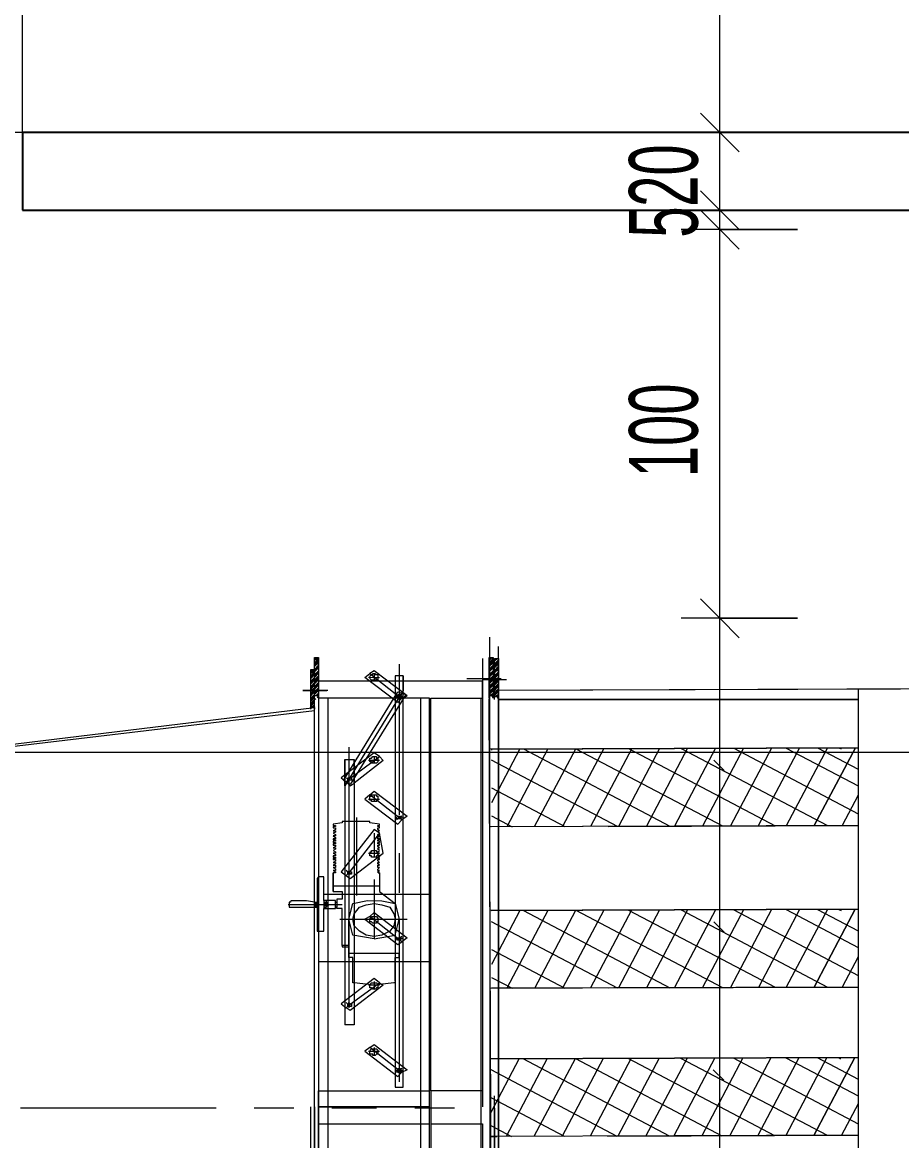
# Model space of a CAD drawing. Header units: centimetres. Extents: x -9345 to 11316, y -7197 to -3465.
# Drawn here: x 6985.8 to 7211.9, y -5819.9 to -5532.2 of the extents above; entities that cross this region are included whole.
import ezdxf

# ---------------------------------------------------------------- set-up
doc = ezdxf.new("R2010")
doc.units = ezdxf.units.CM
for name, color, linetype, lineweight in [('A-ANNO-DIMS', 211, 'Continuous', 9), ('A-ANNO-DIMS-100', 211, 'Continuous', 9), ('A-DOOR', 31, 'Continuous', 9), ('A-WALL', 113, 'Continuous', 9), ('EXF', 22, 'Continuous', 9), ('exf çizimi_dwg', 8, 'Continuous', 9)]:
    doc.layers.add(name, color=color, linetype=linetype, lineweight=lineweight)
doc.styles.add('Swis721 LtCn BT_1', font='swisscl.ttf', dxfattribs={"width": 0.8, "height": 17.639445})
doc.dimstyles.new('IUAS_DIMENSION_INSIDE_100_5', dxfattribs={"dimscale": 30.48, "dimtxt": 18, "dimasz": 0.328084, "dimexe": 0.328084, "dimexo": 0.0625, "dimgap": 0, "dimtad": 1, "dimdec": 0, "dimdsep": 46, "dimtxsty": 'Swis721 LtCn BT_1', "dimblk1": 'OBLIQUE', "dimblk2": 'OBLIQUE', "dimsah": 1, "dimcen": 0.09, "dimdle": 0.328084, "dimazin": 0, "dimtfac": 1, "dimtdec": 4, "dimtix": 1, "dimtmove": 0, "dimatfit": 3, "dimfxl": 0.656168, "dimfxlon": 1, "dimtvp": 1, "dimtolj": 1, "dimtzin": 0, "dimarcsym": 2})

# ---------------------------------------------------------------- blocks, each defined once
blk = doc.blocks.new('M_Double-Flush - IUAS_A_DOOR_K5 _yangına dayanıklı saç kapı 180x220_-1640896-_123_30 TEKNİK KAT _ TECHNICAL LEVEL')
at = {"layer": 'A-DOOR', "lineweight": 18}
for p, q in [((-90, 100), (-84.9, 100)), ((-90, 10), (-90, 100)), ((-84.9, 10), (-84.9, 100)), ((84.9, 10), (84.9, 99.86)), ((90, 10), (90, 100)), ((-90, 10), (-84.9, 10)), ((90, 10), (84.9, 10))]:
    blk.add_line(p, q, dxfattribs=at)
at = {"layer": 'A-DOOR'}
for centre, start, end in [((-90, 10), 0, 90), ((90, 10), 90, 180)]:
    blk.add_arc(centre, 90, start, end, dxfattribs=at)
blk = doc.blocks.new('exf çizimi_dwg-1497134-_123_30 TEKNİK KAT _ TECHNICAL LEVEL')
at = {"layer": 'EXF', "color": 8}
for p, q in [((-0.9989, 6.4435), (-1.0082, 5.3881)), ((-1.0002, 6.3349), (1.1257, 6.3086)), ((-0.8522, 6.0127), (-0.6794, 6.3309)), ((-0.851, 6.148), (-0.7512, 6.3318)), ((-0.8503, 6.2285), (-0.7939, 6.3323)), ((-0.7273, 6.3315), (-0.6498, 6.2894)), ((-0.6494, 6.3305), (-0.6577, 5.3873)), ((-0.4366, 6.0076), (-0.2638, 6.3258)), ((-0.4354, 6.1429), (-0.3356, 6.3266)), ((-0.4347, 6.2234), (-0.3783, 6.3272)), ((-0.3116, 6.3263), (-0.2341, 6.2843)), ((-0.2338, 6.3254), (-0.2421, 5.3822)), ((-0.0554, 6.0015), (0.1181, 6.321)), ((-0.0542, 6.1367), (0.0463, 6.3219)), ((-0.0535, 6.2172), (0.0036, 6.3224)), ((0.0669, 6.3217), (0.147, 6.2781)), ((0.1474, 6.3207), (0.1391, 5.376)), ((-0.8498, 6.2833), (-0.8467, 6.289)), ((-0.4342, 6.2781), (-0.4311, 6.2839)), ((-0.053, 6.272), (-0.0499, 6.2777)), ((-0.8534, 5.8775), (-0.6501, 6.2519)), ((-0.8501, 6.2537), (-0.651, 6.1456)), ((-0.4378, 5.8724), (-0.2345, 6.2467)), ((-0.4345, 6.2485), (-0.2354, 6.1404)), ((-0.0566, 5.8662), (0.1467, 6.2406)), ((-0.0533, 6.2424), (0.1457, 6.1343)), ((-0.8507, 6.1818), (-0.6517, 6.0736)), ((-0.4351, 6.1766), (-0.2361, 6.0685)), ((-0.0539, 6.1705), (0.1451, 6.0624)), ((-0.8546, 5.7422), (-0.6513, 6.1166)), ((-0.8514, 6.1098), (-0.6523, 6.0017)), ((-0.439, 5.7371), (-0.2357, 6.1115)), ((-0.4357, 6.1047), (-0.2367, 5.9966)), ((-0.0578, 5.731), (0.1455, 6.1053)), ((-0.0546, 6.0986), (0.1445, 5.9905)), ((-0.852, 6.0379), (-0.6529, 5.9298)), ((-0.4364, 6.0328), (-0.2373, 5.9247)), ((-0.0552, 6.0267), (0.1438, 5.9186)), ((-0.822, 5.9611), (-0.795, 5.9876)), ((-0.8526, 5.966), (-0.6536, 5.8579)), ((-0.437, 5.9609), (-0.238, 5.8528)), ((-0.4064, 5.956), (-0.3794, 5.9825)), ((-0.0252, 5.9499), (0.0018, 5.9764)), ((-0.0558, 5.9547), (0.1432, 5.8466)), ((-0.8533, 5.8941), (-0.6542, 5.786)), ((-0.4376, 5.889), (-0.2386, 5.7808)), ((-0.0565, 5.8828), (0.1426, 5.7747)), ((-0.857, 5.4717), (-0.6537, 5.8461)), ((-0.4414, 5.4666), (-0.2381, 5.841)), ((-0.8539, 5.8222), (-0.6548, 5.7141)), ((-0.4383, 5.817), (-0.2392, 5.7089)), ((-0.0602, 5.4605), (0.1431, 5.8348)), ((-0.0571, 5.8109), (0.1419, 5.7028)), ((-0.8545, 5.7503), (-0.6555, 5.6422)), ((-0.4389, 5.7451), (-0.2399, 5.637)), ((-0.0578, 5.739), (0.1413, 5.6309)), ((-0.8298, 5.3888), (-0.6549, 5.7108)), ((-0.4141, 5.3837), (-0.2393, 5.7057)), ((-0.033, 5.3776), (0.1419, 5.6996)), ((-0.8552, 5.6783), (-0.6561, 5.5702)), ((-0.4396, 5.6732), (-0.2405, 5.5651)), ((-0.0584, 5.6671), (0.1407, 5.559)), ((-0.7578, 5.3882), (-0.6561, 5.5756)), ((-0.3422, 5.383), (-0.2405, 5.5705)), ((0.0389, 5.3769), (0.1407, 5.5643)), ((-0.8564, 5.5345), (-0.6574, 5.4264)), ((-0.4408, 5.5294), (-0.2418, 5.4213)), ((-0.0597, 5.5232), (0.1394, 5.4151)), ((-0.8571, 5.4626), (-0.7194, 5.3878)), ((-0.6859, 5.3876), (-0.6573, 5.4403)), ((-0.4415, 5.4575), (-0.3038, 5.3827)), ((-0.0603, 5.4513), (0.0773, 5.3766)), ((-1.1188, 5.4099), (0.0345, 5.3956)), ((-1.0733, 5.4004), (-1.0838, 5.4105)), ((-1.0705, 5.4004), (-1.0803, 5.4104)), ((-1.0669, 5.4003), (-1.0767, 5.4104)), ((-1.0598, 5.4003), (-1.0703, 5.4103)), ((-1.0563, 5.4002), (-1.0668, 5.4103)), ((-1.0534, 5.4002), (-1.0632, 5.4102)), ((-1.0464, 5.4001), (-1.0562, 5.4101)), ((-1.0428, 5.4), (-1.0533, 5.4101)), ((-1.0393, 5.4), (-1.0498, 5.4101)), ((-1.0329, 5.3999), (-1.0427, 5.41)), ((-1.0398, 5.3558), (-1.039, 5.4167)), ((-1.0294, 5.3999), (-1.0392, 5.4099)), ((-1.0368, 5.3695), (-1.0361, 5.4304)), ((-1.0258, 5.3998), (-1.0363, 5.4099)), ((-1.0223, 5.3998), (-1.0328, 5.4098)), ((-1.0159, 5.3997), (-1.0257, 5.4098)), ((-1.0124, 5.3997), (-1.0221, 5.4097)), ((-1.0088, 5.3996), (-1.0193, 5.4097)), ((-1.0024, 5.3995), (-1.0122, 5.4096)), ((-0.9989, 5.3995), (-1.0087, 5.4095)), ((-0.9954, 5.3995), (-1.0052, 5.4095)), ((-0.2703, 5.3824), (-0.2416, 5.4352)), ((0.1109, 5.3763), (0.1395, 5.4291)), ((-1.146, 5.3886), (1.1622, 5.3601)), ((-1.0869, 5.3868), (-1.0932, 5.394)), ((-1.0904, 5.3869), (-1.0932, 5.3904)), ((-1.0875, 5.4006), (-1.0903, 5.4042)), ((-1.0798, 5.3867), (-1.0903, 5.3968)), ((-1.0839, 5.4006), (-1.0902, 5.4077)), ((-1.0762, 5.3867), (-1.0868, 5.3967)), ((-1.0734, 5.3867), (-1.0832, 5.3967)), ((-1.0699, 5.3866), (-1.0797, 5.3966)), ((-1.0628, 5.3865), (-1.0733, 5.3966)), ((-1.0593, 5.3865), (-1.0697, 5.3965)), ((-1.0564, 5.3864), (-1.0662, 5.3965)), ((-1.0493, 5.3864), (-1.0591, 5.3964)), ((-1.0458, 5.3863), (-1.0563, 5.3964)), ((-1.0423, 5.3863), (-1.0527, 5.3963)), ((-1.0359, 5.3862), (-1.0457, 5.3962)), ((-1.0323, 5.3861), (-1.0421, 5.3962)), ((-1.0401, 5.3282), (-1.0394, 5.3891)), ((-1.0288, 5.3861), (-1.0393, 5.3961)), ((-1.0252, 5.3861), (-1.0358, 5.3961)), ((-1.0189, 5.386), (-1.0287, 5.396)), ((-1.0153, 5.3859), (-1.0251, 5.396)), ((-1.0118, 5.3859), (-1.0223, 5.3959)), ((-1.0054, 5.3858), (-1.0152, 5.3959)), ((-1.0019, 5.3858), (-1.0117, 5.3958)), ((-0.9983, 5.3857), (-1.0081, 5.3958)), ((-1.0081, 5.3925), (-1.0051, 5.3909)), ((-0.9883, 5.3955), (-0.9911, 5.3956)), ((-0.8577, 5.3907), (-0.8547, 5.389)), ((-1.0906, 5.3691), (0.0627, 5.3549)), ((1.21, 5.3372), (-0.9887, 5.3644)), ((0.0653, 5.2833), (0.0641, 5.1813)), ((1.1092, 5.2059), (0.1049, 5.2183)), ((-1.0791, 5.155), (-0.6916, 5.1502)), ((-1.0011, 5.1605), (-0.9906, 5.1469)), ((-0.688, 5.1566), (-0.6782, 5.143)), ((-0.3784, 5.1528), (-0.3687, 5.1392)), ((-0.5931, 5.149), (-0.4911, 5.1478)), ((-0.392, 5.1465), (-0.0044, 5.1417)), ((-0.0384, 5.1486), (-0.0286, 5.135)), ((-1.0461, 5.076), (-1.0457, 5.1036)), ((-0.8318, 5.101), (-0.8321, 5.0733)), ((-0.733, 5.0721), (-0.7326, 5.0997)), ((-0.5088, 5.097), (-0.5102, 4.978)), ((-0.4241, 5.0683), (-0.4237, 5.0959)), ((-0.2537, 5.0938), (-0.2541, 5.0662)), ((-1.0558, 5.0903), (-1.036, 5.09)), ((-0.8419, 5.0876), (-0.8249, 5.0874)), ((-0.7434, 5.0864), (-0.7264, 5.0862)), ((-0.6449, 5.0852), (-0.5833, 5.0844)), ((-0.4303, 5.0825), (-0.4133, 5.0823)), ((-0.2638, 5.0805), (-0.2433, 5.0802)), ((-0.0938, 5.0784), (-0.0733, 5.0781)), ((-0.084, 5.0641), (-0.0837, 5.0917)), ((0.0628, 5.0828), (0.0614, 4.968)), ((-0.8668, 5.0227), (-0.1966, 5.0145)), ((-0.4658, 4.9604), (-0.4659, 4.9533)), ((-0.4621, 4.9703), (-0.4635, 4.8619)), ((-0.3944, 4.9524), (-0.3979, 4.9525)), ((-1.096, 4.9377), (-1.0987, 4.9442)), ((-1.0853, 4.9376), (-1.0959, 4.9477)), ((-1.0818, 4.9376), (-1.0923, 4.9476)), ((-1.079, 4.9375), (-1.0888, 4.9476)), ((-1.0754, 4.9375), (-1.0852, 4.9475)), ((-1.0621, 4.9274), (-1.0684, 4.9345)), ((-1.0649, 4.9274), (-1.0684, 4.931)), ((0.0573, 4.9235), (-1.0619, 4.9373)), ((-1.0514, 4.9372), (-1.0618, 4.9472)), ((-1.0479, 4.9272), (-1.0584, 4.9373)), ((-1.0379, 4.937), (-1.0477, 4.9471)), ((-1.0344, 4.9271), (-1.045, 4.9371)), ((-1.0244, 4.9368), (-1.0342, 4.9469)), ((-1.0174, 4.9268), (-1.0279, 4.9369)), ((-1.0074, 4.9366), (-1.0172, 4.9467)), ((-1.004, 4.9267), (-1.0138, 4.9367)), ((-1.0003, 4.9394), (-1.0073, 4.9466)), ((-1.0003, 4.9429), (-1.0038, 4.9465)), ((-0.987, 4.9265), (-0.9968, 4.9365)), ((-0.9799, 4.9264), (-0.9904, 4.9364)), ((-0.977, 4.9263), (-0.9868, 4.9364)), ((-0.9735, 4.9263), (-0.9833, 4.9363)), ((-0.9734, 4.9362), (-0.9699, 4.9333)), ((-0.9699, 4.9362), (-0.9663, 4.9361)), ((-0.7646, 3.0855), (-0.9628, 4.9361)), ((0.0602, 4.8696), (0.0589, 4.7676)), ((0.0577, 4.6702), (0.0515, 4.1672))]:
    blk.add_line(p, q, dxfattribs=at)
at = {"layer": 'EXF', "color": 8, "flags": 128}
for points in [[(1.1177, 5.3804), (1.1142, 5.3833), (1.1281, 6.5086), (-0.9981, 6.5348), (-1.0081, 5.3909)], [(0.0659, 5.3863), (1.2197, 5.3721), (1.2198, 5.382), (1.1142, 5.3833), (1.1281, 6.5086)], [(-0.9853, 5.4093), (-0.9739, 6.3345), (-0.9853, 5.4093), (-0.9882, 5.4093)], [(-0.8577, 5.3891), (-0.8494, 6.333), (-0.8578, 5.3862)], [(-0.6551, 5.6873), (-0.6494, 6.3305), (-0.6578, 5.3845)], [(-0.4421, 5.3839), (-0.4338, 6.3279), (-0.4421, 5.3811)], [(-0.2395, 5.6822), (-0.2338, 6.3254), (-0.2421, 5.3793)], [(0.1417, 5.676), (0.1474, 6.3207), (0.1391, 5.376), (0.1392, 5.3912)], [(-0.6568, 5.4983), (-0.8558, 5.607), (-0.6525, 5.9814)], [(-0.2411, 5.4932), (-0.4402, 5.6018), (-0.2369, 5.9762)], [(0.14, 5.4871), (-0.059, 5.5957), (0.1443, 5.9701)], [(-1.1217, 5.4099), (0.0345, 5.3956), (1.1883, 5.3813)], [(-0.9854, 5.3993), (-1.0903, 5.4006), (-1.0902, 5.4106), (-0.9853, 5.4093), (-0.9917, 5.4065), (-0.9952, 5.4094)], [(-1.0902, 5.4106), (0.066, 5.3963), (1.2198, 5.382)], [(-1.0768, 5.4005), (-1.0873, 5.4105), (0.066, 5.3963)], [(-0.9917, 5.4093), (-0.9918, 5.3994), (-0.9988, 5.4094)], [(-0.9884, 5.3856), (-1.0933, 5.3869), (-1.0932, 5.3968), (-0.9883, 5.3955), (-0.9947, 5.3928), (-0.9982, 5.3956)], [(-0.9947, 5.3956), (-0.9948, 5.3857), (-1.0017, 5.3957)], [(0.5141, 5.388), (0.514, 5.3728), (-0.987, 5.3854)], [(0.0344, 5.3857), (1.1881, 5.3714), (1.1883, 5.3813), (1.0827, 5.3826)], [(0.0199, 5.2229), (-0.313, 5.2271), (-0.9903, 5.2354), (-0.9886, 5.3679), (-1.0326, 5.3684), (-1.0326, 5.3649), (-1.0342, 5.236), (-1.0343, 5.2324), (-1.0345, 5.209), (-1.0375, 4.971), (-1.0378, 4.9469), (-0.9938, 4.9464), (-1.0002, 4.9465), (-1.0004, 4.9366), (-0.9905, 4.9265)], [(0.0216, 5.3554), (0.0199, 5.2229), (0.1049, 5.2219), (1.1093, 5.2095)], [(0.1049, 5.2219), (0.1066, 5.3543), (1.2101, 5.3407)], [(-0.49, 4.9536), (-0.4894, 5.0011), (-0.4881, 5.1066), (-0.4866, 5.2256), (-0.9903, 5.2319), (-0.9938, 4.9464), (-0.5341, 4.9407), (-0.3166, 4.938), (0.0164, 4.9339)], [(-0.9935, 4.9705), (-0.4898, 4.9643), (-0.3163, 4.9621), (0.0578, 4.9575), (0.0607, 5.1955), (0.061, 5.2189), (0.0199, 5.2194)], [(-0.9906, 5.2085), (-0.4869, 5.2023), (-0.3134, 5.2001), (0.0607, 5.1955), (1.1089, 5.1825)], [(0.1014, 4.9329), (0.0575, 4.9334), (0.0164, 4.9339), (0.0199, 5.2194), (-0.4866, 5.2256)], [(-0.3166, 4.938), (-0.3155, 5.0266), (-0.3142, 5.1349), (-0.313, 5.2271)], [(1.1539, 5.2054), (1.1536, 5.182), (1.1506, 4.944), (1.1503, 4.9199), (1.1057, 4.9204), (0.1014, 4.9329), (0.1049, 5.2183), (0.061, 5.2189), (0.0607, 5.1955), (0.0578, 4.9575), (0.0575, 4.9334), (0.0578, 4.9575), (0.9043, 4.947)], [(-0.9905, 5.1603), (-0.9807, 5.1503), (-1.0462, 5.0661), (-1.056, 5.0796), (-0.9905, 5.1603), (-0.9974, 5.1746), (-1.0629, 5.0904), (-1.056, 5.0796)], [(-1.0485, 5.1646), (-1.0488, 5.144), (0.0089, 5.1309), (0.0091, 5.1515), (-0.3139, 5.1555), (-0.4875, 5.1576), (-1.0485, 5.1646), (-1.011, 5.1641), (-0.7677, 5.0116), (-0.8357, 5.0124), (-0.8354, 5.0365), (-0.7199, 5.0351)], [(-0.7435, 5.0758), (-0.7533, 5.0865), (-0.6878, 5.1708), (-0.6781, 5.1565)], [(-0.425, 4.9939), (-0.4247, 5.0173), (-0.4246, 5.0279), (-0.438, 5.0316), (-0.4548, 5.0453), (-0.461, 5.0624), (-0.4643, 5.083), (-0.4605, 5.1028), (-0.4539, 5.1232), (-0.4367, 5.1336), (-0.4233, 5.1363), (-0.4063, 5.1333), (-0.3923, 5.1224), (-0.3826, 5.1018), (-0.3793, 5.0819), (-0.3831, 5.0614), (-0.3932, 5.0445), (-0.4076, 5.0312), (-0.4246, 5.0279), (-0.4231, 5.1469), (-0.4229, 5.1675)], [(-0.4304, 5.0719), (-0.4409, 5.0827), (-0.3747, 5.1669), (-0.365, 5.1526), (-0.4304, 5.0719), (-0.4242, 5.0584), (-0.358, 5.1426), (-0.365, 5.1526)], [(-0.0939, 5.0677), (-0.1009, 5.0785), (-0.0347, 5.1627), (-0.0285, 5.1484)], [(-0.5427, 5.0974), (-0.5286, 5.0972), (-0.4946, 5.0968), (-0.4636, 5.1368), (-0.4231, 5.1469), (-0.3346, 5.1458)], [(-0.5259, 5.0837), (-0.3729, 5.0818), (-0.3835, 5.0274), (-0.4247, 5.0173), (-0.465, 5.0284), (-0.4716, 5.0661), (-0.4711, 5.1029), (-0.4636, 5.1368)], [(-0.3729, 5.0818), (-0.3822, 5.1358), (-0.4231, 5.1469)], [(-0.3241, 5.1351), (-0.2632, 5.1343), (-0.3241, 5.1351), (-0.324, 5.1457), (-0.3346, 5.1458), (-0.3354, 5.0814), (-0.3362, 5.0162), (-0.3532, 5.0164)], [(-0.2632, 5.1343), (-0.2596, 5.1343), (-0.2596, 5.1314), (-0.2539, 5.0804), (-0.2609, 5.0294), (-0.2609, 5.0259), (-0.2645, 5.0259), (-0.3254, 5.0267), (-0.3256, 5.0161), (-0.3362, 5.0162)], [(-0.8417, 5.1011), (-0.8518, 5.0878), (-0.7884, 5.0019), (-0.7783, 5.0153), (-0.7846, 5.0217), (-0.7817, 5.0288)], [(-0.7882, 5.0154), (-0.7846, 5.0217), (-0.8417, 5.1011), (-0.8317, 5.1109), (-0.7745, 5.0358), (-0.8354, 5.0365)], [(-0.5941, 5.0704), (-0.5938, 5.098), (-0.5938, 5.0945), (-0.5966, 5.0945), (-0.6001, 5.0981), (-0.6037, 5.0946), (-0.6073, 5.0947), (-0.6072, 5.0982), (-0.6108, 5.0947), (-0.6136, 5.0947), (-0.6136, 5.0983), (-0.6171, 5.0983), (-0.6172, 5.0948), (-0.6207, 5.0948), (-0.6207, 5.0984), (-0.6242, 5.0984), (-0.6243, 5.0949), (-0.6278, 5.0949), (-0.6278, 5.0984), (-0.6306, 5.0985), (-0.6307, 5.0949), (-0.6342, 5.095), (-0.6377, 5.0986), (-0.6377, 5.095), (-0.6413, 5.0951), (-0.6448, 5.0986), (-0.6477, 5.0952), (-0.6512, 5.0952), (-0.6511, 5.0987), (-0.6547, 5.0952), (-0.6583, 5.0953), (-0.6582, 5.0988), (-0.6618, 5.0989), (-0.6618, 5.0953), (-0.6646, 5.0954), (-0.6646, 5.0989), (-0.6681, 5.0989), (-0.672, 5.0749), (-0.6755, 5.0749), (-0.676, 5.041), (-0.6859, 5.0411)], [(-0.6448, 5.0986), (-0.6548, 5.0853), (-0.5468, 4.9989), (-0.5367, 5.0123)], [(-0.5401, 5.0258), (-0.5437, 5.0188), (-0.5367, 5.0123), (-0.5295, 5.0221), (-0.5936, 5.1079), (-0.6448, 5.0986), (-0.5437, 5.0188), (-0.5502, 5.0124)], [(-0.5428, 5.0939), (-0.5427, 5.0974), (-0.5428, 5.0939), (-0.5456, 5.0939), (-0.5491, 5.0975), (-0.5492, 5.0939), (-0.5527, 5.094), (-0.5562, 5.0976), (-0.5562, 5.094), (-0.5626, 5.0941), (-0.5626, 5.0976), (-0.5662, 5.0941), (-0.5697, 5.0942), (-0.5697, 5.0977), (-0.5733, 5.0942), (-0.5768, 5.0943), (-0.5768, 5.0978), (-0.5796, 5.0978), (-0.5797, 5.0943), (-0.5832, 5.0944), (-0.5832, 5.0979), (-0.5867, 5.0979), (-0.5867, 5.0944), (-0.5903, 5.0944), (-0.5938, 5.098)], [(-0.2601, 5.0939), (-0.2709, 5.0806), (-0.2068, 4.9947), (-0.1967, 5.0081), (-0.2037, 5.0145), (-0.2001, 5.0216)], [(-0.2101, 5.0082), (-0.2037, 5.0145), (-0.2601, 5.0939), (-0.2536, 5.1037), (-0.1895, 5.0179), (-0.1967, 5.0081)], [(-0.7783, 5.0153), (-0.7675, 5.0251), (-0.7745, 5.0358)], [(-0.7199, 5.0351), (-0.2645, 5.0295), (-0.1525, 5.0281), (-0.1528, 5.004)], [(-0.4854, 5.0386), (-0.676, 5.041), (-0.6764, 5.0034), (-0.6729, 5.0034), (-0.6696, 4.9799), (-0.6661, 4.9799), (-0.666, 4.9862), (-0.6632, 4.9862), (-0.6633, 4.9799), (-0.6597, 4.9798), (-0.6596, 4.9862), (-0.6561, 4.9861), (-0.6526, 4.9797), (-0.6525, 4.9861), (-0.649, 4.986), (-0.6462, 4.9797), (-0.6426, 4.986), (-0.6391, 4.9859), (-0.6392, 4.9796), (-0.6355, 4.9859), (-0.632, 4.9858), (-0.6321, 4.9795), (-0.6292, 4.9794), (-0.6292, 4.9858), (-0.6256, 4.9857), (-0.6257, 4.9794), (-0.6222, 4.9794), (-0.6221, 4.9857), (-0.6185, 4.9857), (-0.6186, 4.9793), (-0.6151, 4.9793), (-0.615, 4.9856), (-0.6122, 4.9856), (-0.6087, 4.9792), (-0.6086, 4.9855), (-0.6051, 4.9855), (-0.6016, 4.9791), (-0.598, 4.9854), (-0.5951, 4.9854), (-0.5952, 4.979), (-0.5916, 4.9853), (-0.5881, 4.9853), (-0.5882, 4.9789), (-0.5846, 4.9789), (-0.5845, 4.9852), (-0.581, 4.9852), (-0.5811, 4.9788), (-0.5782, 4.9788), (-0.5782, 4.9852), (-0.5746, 4.9851), (-0.5712, 4.9787), (-0.5711, 4.9851), (-0.5675, 4.985), (-0.5641, 4.9786), (-0.564, 4.985), (-0.5576, 4.9849), (-0.5577, 4.9786), (-0.5541, 4.9849), (-0.5505, 4.9848), (-0.5506, 4.9785), (-0.547, 4.9848), (-0.5441, 4.9847), (-0.5442, 4.9784)], [(-0.8357, 5.0124), (-0.7202, 5.011), (-0.3533, 5.0065), (-0.1528, 5.004)], [(-0.3567, 5.0164), (-0.4247, 5.0173), (-0.4141, 5.0171)], [(-0.4961, 4.9778), (-0.5442, 4.9784), (-0.4961, 4.9778), (-0.4958, 5.0012), (-0.4759, 5.0009), (-0.4761, 4.9875), (-0.469, 4.9874)], [(-0.3569, 4.9995), (-0.4518, 5.0006), (-0.4519, 4.9942), (-0.452, 4.9872), (-0.4555, 4.9872), (-0.4556, 4.9836), (-0.4691, 4.9838), (-0.4726, 4.9839), (-0.473, 4.9534), (-0.5304, 4.9541), (-0.5339, 4.9542), (-0.5341, 4.9407)], [(-0.473, 4.9534), (-0.4524, 4.9532), (-0.4521, 4.9836), (-0.4556, 4.9836)], [(-0.4691, 4.9838), (-0.469, 4.9874), (-0.4619, 4.9873), (-0.4626, 4.9299), (-0.4598, 4.9299), (-0.4662, 4.9299), (-0.4697, 4.93), (-0.4697, 4.9364), (-0.4661, 4.9363)], [(-0.4618, 5.0007), (-0.4619, 4.9873), (-0.4555, 4.9872)], [(-1.0134, 4.9707), (-1.0142, 4.9062), (-1.0134, 4.9679)], [(-0.5341, 4.9407), (-0.5306, 4.9371), (-0.3946, 4.9354), (-0.3945, 4.939), (-0.3944, 4.9524), (-0.3979, 4.9525), (-0.405, 4.9526), (-0.4085, 4.9526), (-0.4524, 4.9532)], [(-0.456, 4.9532), (-0.4559, 4.9603), (-0.4594, 4.9603), (-0.4594, 4.9639), (-0.4622, 4.9667), (-0.4657, 4.964), (-0.4694, 4.9604), (-0.4729, 4.9605)], [(-0.4695, 4.9534), (-0.4694, 4.9604), (-0.4658, 4.9604), (-0.4594, 4.9603), (-0.4595, 4.9532)], [(-0.9904, 4.9392), (-0.994, 4.9365), (-1.0988, 4.9378), (-1.0987, 4.9477), (0.0575, 4.9334), (1.2113, 4.9191)], [(-1.0924, 4.9377), (-1.0987, 4.9477), (-0.9938, 4.9464), (-0.9967, 4.9429)], [(-0.9664, 4.9262), (-1.0685, 4.9275), (-1.0683, 4.9374), (-1.0789, 4.9474)], [(-1.0585, 4.9273), (-1.0648, 4.9373), (-1.0753, 4.9474)], [(-1.0514, 4.9273), (-1.062, 4.9373), (-1.0718, 4.9474)], [(-1.0451, 4.9272), (-1.0549, 4.9372), (-1.0647, 4.9473)], [(-1.038, 4.9271), (-1.0478, 4.9371), (-1.0583, 4.9472)], [(-1.0309, 4.927), (-1.0414, 4.9371), (-1.0512, 4.9471)], [(-1.0245, 4.9269), (-1.0343, 4.937), (-1.0448, 4.947)], [(-1.021, 4.9269), (-1.0308, 4.9369), (-1.0413, 4.947)], [(-1.0139, 4.9268), (-1.0209, 4.9368), (-1.0307, 4.9468)], [(-1.0075, 4.9267), (-1.0173, 4.9368), (-1.0279, 4.9468)], [(-1.0004, 4.9266), (-1.011, 4.9367), (-1.0208, 4.9467)], [(-0.9941, 4.9266), (-1.0039, 4.9366), (-1.0137, 4.9466)], [(-0.9663, 4.9361), (-0.9699, 4.9362), (-0.97, 4.9263), (-0.9769, 4.9363)], [(-0.7834, 2.9397), (-0.7699, 2.9396), (-0.7834, 2.9397), (-0.7699, 2.9396), (-0.7834, 2.9397), (-0.7699, 2.9396), (-0.7665, 2.936), (-0.7646, 3.0855), (-0.7681, 3.0855), (-0.9699, 4.9362)], [(-0.4662, 4.9299), (-0.4598, 4.9299), (-0.4563, 4.9298), (-0.4562, 4.9362), (-0.4597, 4.9363), (-0.4661, 4.9363), (-0.4662, 4.9299), (-0.4697, 4.93), (-0.4735, 4.9095), (-0.474, 4.8684), (-0.4705, 4.8683), (-0.4706, 4.8648), (-0.4571, 4.8646), (-0.457, 4.8682), (-0.4565, 4.9093), (-0.4563, 4.9298), (-0.4598, 4.9299), (-0.4597, 4.9363)], [(1.1736, 4.9097), (0.0573, 4.9235), (1.2111, 4.9092), (1.2113, 4.9191), (1.1057, 4.9204)], [(1.1806, 4.9096), (1.1805, 4.8997), (0.0572, 4.9136)]]:
    blk.add_lwpolyline(points, dxfattribs=at)
for points in [[(-0.6504, 6.2175), (-0.8495, 6.3256)], [(-0.2348, 6.2123), (-0.4338, 6.3204)], [(-0.0609, 5.3778), (-0.0526, 6.3231)], [(0.1464, 6.2062), (-0.0527, 6.3143)], [(-0.7711, 5.0251), (-0.7819, 5.0082), (-1.0076, 5.1506), (-1.001, 5.1711)], [(-0.9977, 5.147), (-0.9977, 5.1505), (-1.0012, 5.1505), (-1.0012, 5.1541), (-1.0011, 5.1576), (-0.9976, 5.1576), (-0.9976, 5.1604), (-0.994, 5.1604), (-0.9941, 5.1575), (-0.9905, 5.1575), (-0.9906, 5.1539), (-0.9906, 5.1504), (-0.9941, 5.1504), (-0.9942, 5.1469)], [(-0.7331, 5.0622), (-0.6675, 5.1464), (-0.6781, 5.1565), (-0.7435, 5.0758)], [(-0.6846, 5.1431), (-0.6881, 5.1467), (-0.6881, 5.1502), (-0.688, 5.1537), (-0.6845, 5.1565), (-0.681, 5.1536), (-0.681, 5.1501), (-0.681, 5.1466), (-0.6811, 5.143)], [(-0.3722, 5.1392), (-0.3751, 5.1393), (-0.375, 5.1428), (-0.375, 5.1463), (-0.3749, 5.1499), (-0.3749, 5.1527), (-0.372, 5.1527), (-0.3721, 5.1498), (-0.3685, 5.1498), (-0.3686, 5.1462), (-0.3686, 5.1427)], [(-0.0842, 5.0542), (-0.018, 5.1384), (-0.0285, 5.1484), (-0.0939, 5.0677)], [(-0.0322, 5.135), (-0.035, 5.1351), (-0.035, 5.1386), (-0.0385, 5.1386), (-0.0385, 5.1422), (-0.0384, 5.1457), (-0.0349, 5.1457), (-0.0348, 5.1485), (-0.032, 5.1485), (-0.032, 5.1456), (-0.0285, 5.1456), (-0.0285, 5.142), (-0.0286, 5.1385), (-0.0321, 5.1386)], [(-1.046, 5.0795), (-1.0496, 5.0796), (-1.0531, 5.0832), (-1.053, 5.0867), (-1.0559, 5.0867), (-1.0558, 5.0903), (-1.0558, 5.0931), (-1.0529, 5.0931), (-1.0529, 5.0966), (-1.0528, 5.1002), (-1.0493, 5.1001), (-1.0458, 5.1001), (-1.0422, 5.1), (-1.0387, 5.1), (-1.0388, 5.0965), (-1.0388, 5.0929), (-1.0388, 5.0901), (-1.0389, 5.0865), (-1.0389, 5.083), (-1.0425, 5.0795)], [(-0.8321, 5.0769), (-0.8349, 5.0769), (-0.8385, 5.0769), (-0.8384, 5.0805), (-0.8419, 5.0841), (-0.8419, 5.0876), (-0.8418, 5.0904), (-0.8418, 5.094), (-0.8383, 5.094), (-0.8382, 5.0975), (-0.8347, 5.0975), (-0.8318, 5.0974), (-0.8283, 5.0974), (-0.8248, 5.0938), (-0.8249, 5.0902), (-0.8249, 5.0874), (-0.8249, 5.0839), (-0.825, 5.0804), (-0.8285, 5.0804), (-0.8286, 5.0768)], [(-0.7329, 5.0756), (-0.7365, 5.0757), (-0.74, 5.0757), (-0.74, 5.0793), (-0.7435, 5.0793), (-0.7434, 5.0829), (-0.7434, 5.0864), (-0.7434, 5.0892), (-0.7433, 5.0928), (-0.7398, 5.0928), (-0.7397, 5.0963), (-0.7362, 5.0962), (-0.7327, 5.0962), (-0.7298, 5.0962), (-0.7263, 5.0926), (-0.7264, 5.089), (-0.7264, 5.0862), (-0.7265, 5.0827), (-0.7265, 5.0791), (-0.73, 5.0792), (-0.7301, 5.0756)], [(-0.5941, 5.0739), (-0.5969, 5.074), (-0.5969, 5.0775), (-0.6004, 5.0776), (-0.6003, 5.0811), (-0.6003, 5.0846), (-0.6003, 5.0875), (-0.6002, 5.091), (-0.5967, 5.091), (-0.5966, 5.0945), (-0.5938, 5.0945), (-0.5903, 5.0944), (-0.5867, 5.0944), (-0.5868, 5.0909), (-0.5832, 5.0908), (-0.5833, 5.0872), (-0.5833, 5.0844), (-0.5834, 5.0809), (-0.5834, 5.0774), (-0.5869, 5.0774), (-0.587, 5.0738), (-0.5905, 5.0739)], [(-0.424, 5.0718), (-0.4269, 5.0719), (-0.4269, 5.0754), (-0.4304, 5.0755), (-0.4303, 5.079), (-0.4303, 5.0825), (-0.4303, 5.0854), (-0.4302, 5.0889), (-0.4266, 5.0924), (-0.4238, 5.0924), (-0.4203, 5.0923), (-0.4167, 5.0923), (-0.4168, 5.0888), (-0.4132, 5.0887), (-0.4132, 5.0851), (-0.4133, 5.0823), (-0.4133, 5.0788), (-0.4169, 5.0753), (-0.417, 5.0717), (-0.4205, 5.0718)], [(-0.254, 5.0697), (-0.2569, 5.0698), (-0.2603, 5.0734), (-0.2603, 5.0769), (-0.2603, 5.0804), (-0.2602, 5.0833), (-0.2602, 5.0868), (-0.2566, 5.0903), (-0.2538, 5.0903), (-0.2502, 5.0902), (-0.2467, 5.0902), (-0.2467, 5.0867), (-0.2432, 5.083), (-0.2433, 5.0802), (-0.2433, 5.0767), (-0.2469, 5.0732), (-0.2469, 5.0696), (-0.2505, 5.0697)], [(-0.084, 5.0676), (-0.0869, 5.0677), (-0.0903, 5.0713), (-0.0903, 5.0748), (-0.0903, 5.0783), (-0.0902, 5.0811), (-0.0902, 5.0847), (-0.0866, 5.0882), (-0.0837, 5.0882), (-0.0802, 5.0881), (-0.0767, 5.0881), (-0.0767, 5.0846), (-0.0732, 5.0809), (-0.0733, 5.0781), (-0.0733, 5.0746), (-0.0768, 5.0746), (-0.0769, 5.0711), (-0.0769, 5.0675), (-0.0805, 5.0676)], [(-0.7846, 5.0189), (-0.7882, 5.019), (-0.7881, 5.0218), (-0.7881, 5.0253), (-0.7881, 5.0289), (-0.7845, 5.0288), (-0.7817, 5.0288), (-0.7817, 5.0252), (-0.7818, 5.0217), (-0.7818, 5.0189)], [(-0.5438, 5.0159), (-0.5466, 5.016), (-0.5466, 5.0188), (-0.5465, 5.0223), (-0.5465, 5.0259), (-0.5436, 5.0259), (-0.5401, 5.0258), (-0.5401, 5.0222), (-0.5402, 5.0187), (-0.5402, 5.0159)], [(-0.3534, 4.9994), (-0.3532, 5.0164), (-0.3567, 5.0164), (-0.3569, 4.9995)], [(-0.2037, 5.0117), (-0.2066, 5.0118), (-0.2065, 5.0146), (-0.2101, 5.0146), (-0.2065, 5.0181), (-0.2064, 5.0217), (-0.2036, 5.0217), (-0.2001, 5.0216), (-0.2001, 5.018), (-0.2001, 5.0145), (-0.2002, 5.0117)]]:
    blk.add_lwpolyline(points, close=True, dxfattribs=at)
blk = doc.blocks.new('DIMBLOCK381-_123_30 TEKNİK KAT _ TECHNICAL LEVEL')
at = {"layer": 'A-ANNO-DIMS-100', "transparency": 16777216}
for p, q in [((7165.2, -5685.53), (7160.2, -5680.53)), ((7185.2, -5685.53), (7155.2, -5685.53)), ((7165.2, -6025.53), (7165.2, -5685.53)), ((7165.2, -5685.53), (7170.2, -5690.53)), ((7165.2, -5685.53), (7185.2, -5685.53)), ((7165.2, -6025.53), (7160.2, -6020.53)), ((7185.2, -6025.53), (7155.2, -6025.53)), ((7165.2, -6025.53), (7170.2, -6030.53)), ((7165.2, -6025.53), (7185.2, -6025.53))]:
    blk.add_line(p, q, dxfattribs=at)
at = {"layer": 'A-ANNO-DIMS-100', "color": 0, "transparency": 16777216, "insert": (7141.85, -5869.24), "char_height": 17.639, "width": 32.9143, "attachment_point": 1, "rotation": 90, "line_spacing_factor": 0.971848, "style": 'Swis721 LtCn BT_1'}
blk.add_mtext('340', dxfattribs=at)
blk = doc.blocks.new('_Oblique')
at = {"color": 0, "linetype": 'ByBlock', "lineweight": -2}
blk.add_line((-0.5, -0.5), (0.5, 0.5), dxfattribs=at)
blk = doc.blocks.new('DIMBLOCK382-_123_30 TEKNİK KAT _ TECHNICAL LEVEL')
at = {"layer": 'A-ANNO-DIMS-100', "transparency": 16777216}
for p, q in [((7165.2, -5585.53), (7160.2, -5580.53)), ((7185.2, -5585.53), (7155.2, -5585.53)), ((7165.2, -5685.53), (7165.2, -5585.53)), ((7165.2, -5585.53), (7170.2, -5590.53)), ((7165.2, -5585.53), (7185.2, -5585.53)), ((7165.2, -5685.53), (7160.2, -5680.53)), ((7185.2, -5685.53), (7155.2, -5685.53)), ((7165.2, -5685.53), (7170.2, -5690.53)), ((7165.2, -5685.53), (7185.2, -5685.53))]:
    blk.add_line(p, q, dxfattribs=at)
at = {"layer": 'A-ANNO-DIMS-100', "color": 0, "transparency": 16777216, "insert": (7141.85, -5649.24), "char_height": 17.639, "width": 32.9143, "attachment_point": 1, "rotation": 90, "line_spacing_factor": 0.971848, "style": 'Swis721 LtCn BT_1'}
blk.add_mtext('100', dxfattribs=at)
blk = doc.blocks.new('DIMBLOCK383-_123_30 TEKNİK KAT _ TECHNICAL LEVEL')
at = {"layer": 'A-ANNO-DIMS-100', "transparency": 16777216}
for p, q in [((7165.2, -5580.53), (7160.2, -5575.53)), ((7145.2, -5580.53), (7175.2, -5580.53)), ((7165.2, -5580.53), (7145.2, -5580.53)), ((7165.2, -5585.53), (7160.2, -5580.53)), ((7165.2, -5585.53), (7165.2, -5580.53)), ((7165.2, -5580.53), (7170.2, -5585.53)), ((7185.2, -5585.53), (7155.2, -5585.53)), ((7165.2, -5585.53), (7170.2, -5590.53)), ((7165.2, -5585.53), (7185.2, -5585.53))]:
    blk.add_line(p, q, dxfattribs=at)
at = {"layer": 'A-ANNO-DIMS-100', "color": 0, "transparency": 16777216, "insert": (7141.85, -5587.6), "char_height": 17.6394, "width": 10.9714, "attachment_point": 1, "rotation": 90, "line_spacing_factor": 0.971848, "style": 'Swis721 LtCn BT_1'}
blk.add_mtext('\\fSwis721 LtCn BT|b0|i0|c162|p34|;\\W.8;5', dxfattribs=at)
blk = doc.blocks.new('DIMBLOCK384-_123_30 TEKNİK KAT _ TECHNICAL LEVEL')
at = {"layer": 'A-ANNO-DIMS-100', "transparency": 16777216}
for p, q in [((7165.2, -5560.53), (7160.2, -5555.53)), ((7145.2, -5560.53), (7175.2, -5560.53)), ((7165.2, -5560.53), (7145.2, -5560.53)), ((7165.2, -5580.53), (7165.2, -5560.53)), ((7165.2, -5560.53), (7170.2, -5565.53)), ((7165.2, -5580.53), (7160.2, -5575.53)), ((7145.2, -5580.53), (7175.2, -5580.53)), ((7165.2, -5580.53), (7145.2, -5580.53)), ((7165.2, -5580.53), (7170.2, -5585.53))]:
    blk.add_line(p, q, dxfattribs=at)
at = {"layer": 'A-ANNO-DIMS-100', "color": 0, "transparency": 16777216, "insert": (7141.85, -5579.67), "char_height": 17.639, "width": 21.9429, "attachment_point": 1, "rotation": 90, "line_spacing_factor": 0.971848, "style": 'Swis721 LtCn BT_1'}
blk.add_mtext('20', dxfattribs=at)
blk = doc.blocks.new('DIMBLOCK385-_123_30 TEKNİK KAT _ TECHNICAL LEVEL')
at = {"layer": 'A-ANNO-DIMS-100', "transparency": 16777216}
for p, q in [((7165.2, -5250.53), (7160.2, -5245.53)), ((7145.2, -5250.53), (7175.2, -5250.53)), ((7165.2, -5250.53), (7145.2, -5250.53)), ((7165.2, -5560.53), (7165.2, -5250.53)), ((7165.2, -5250.53), (7170.2, -5255.53)), ((7165.2, -5560.53), (7160.2, -5555.53)), ((7145.2, -5560.53), (7175.2, -5560.53)), ((7165.2, -5560.53), (7145.2, -5560.53)), ((7165.2, -5560.53), (7170.2, -5565.53))]:
    blk.add_line(p, q, dxfattribs=at)
at = {"layer": 'A-ANNO-DIMS-100', "color": 0, "transparency": 16777216, "insert": (7141.85, -5419.24), "char_height": 17.639, "width": 32.9143, "attachment_point": 1, "rotation": 90, "line_spacing_factor": 0.971848, "style": 'Swis721 LtCn BT_1'}
blk.add_mtext('310', dxfattribs=at)
blk = doc.blocks.new('DIMBLOCK500-_123_30 TEKNİK KAT _ TECHNICAL LEVEL')
at = {"layer": 'A-ANNO-DIMS-100', "transparency": 16777216}
for p, q in [((6325.78, -5699.98), (6325.78, -5729.98)), ((6325.78, -5719.98), (6325.78, -5699.98)), ((7220.78, -5699.98), (7220.78, -5729.98)), ((7220.78, -5719.98), (7220.78, -5699.98)), ((6325.78, -5719.98), (6330.78, -5714.98)), ((7220.78, -5719.98), (7225.78, -5714.98)), ((6325.78, -5719.98), (6320.78, -5724.98)), ((6325.78, -5719.98), (7220.78, -5719.98)), ((7220.78, -5719.98), (7215.78, -5724.98))]:
    blk.add_line(p, q, dxfattribs=at)
at = {"layer": 'A-ANNO-DIMS-100', "color": 0, "transparency": 16777216, "insert": (6759.57, -5696.62), "char_height": 17.639, "width": 32.9143, "attachment_point": 1, "line_spacing_factor": 0.971848, "style": 'Swis721 LtCn BT_1'}
blk.add_mtext('895', dxfattribs=at)

msp = doc.modelspace()

# ---------------------------------------------------------------- linework, layer by layer
at = {"layer": 'A-WALL', "lineweight": 25}
for p, q in [((7440.78, -5560.53), (6985.78, -5560.53)), ((6985.78, -5560.53), (6985.78, -5580.53)), ((6985.78, -5580.53), (7220.78, -5580.53))]:
    msp.add_line(p, q, dxfattribs=at)

# ---------------------------------------------------------------- block references
at = {"layer": 'A-DOOR'}
msp.add_blockref('M_Double-Flush - IUAS_A_DOOR_K5 _yangına dayanıklı saç kapı 180x220_-1640896-_123_30 TEKNİK KAT _ TECHNICAL LEVEL', (6895.78, -5570.53), dxfattribs=at)
at = {"layer": 'exf çizimi_dwg', "xscale": 100.0000000000003, "yscale": 100.0000000000003, "zscale": 100.0000000000003, "rotation": 270.7083390471823}
msp.add_blockref('exf çizimi_dwg-1497134-_123_30 TEKNİK KAT _ TECHNICAL LEVEL', (6568.58, -5811.59), dxfattribs=at)

# ---------------------------------------------------------------- dimensions: what is measured, and where the dimension line sits
at = {"layer": 'A-ANNO-DIMS'}
for base, p1, p2, override, picture, middle in [((7165.2, -5250.53), (7145.2, -5560.53), (7145.2, -5250.53), {"dimpost": '<>', "dimfxl": 310}, 'DIMBLOCK385-_123_30 TEKNİK KAT _ TECHNICAL LEVEL', (7156.16, -5405.53)), ((7165.2, -5560.53), (7145.2, -5580.53), (7145.2, -5560.53), {"dimpost": '<>', "dimfxl": 20}, 'DIMBLOCK384-_123_30 TEKNİK KAT _ TECHNICAL LEVEL', (7156.17, -5570.53)), ((7165.2, -5580.53), (7185.2, -5585.53), (7145.2, -5580.53), {"dimpost": '<>', "dimfxl": 40.311289}, 'DIMBLOCK383-_123_30 TEKNİK KAT _ TECHNICAL LEVEL', (7156.2, -5583.03)), ((7165.2, -5585.53), (7185.2, -5685.53), (7185.2, -5585.53), {"dimpost": '<>', "dimfxl": 100}, 'DIMBLOCK382-_123_30 TEKNİK KAT _ TECHNICAL LEVEL', (7156.17, -5635.53)), ((7165.2, -5685.53), (7185.2, -6025.53), (7185.2, -5685.53), {"dimpost": '<>', "dimfxl": 340}, 'DIMBLOCK381-_123_30 TEKNİK KAT _ TECHNICAL LEVEL', (7156.16, -5855.53))]:
    dim = msp.add_linear_dim(base=base, p1=p1, p2=p2, angle=90, dimstyle='IUAS_DIMENSION_INSIDE_100_5', override=override, dxfattribs=at)
    dim.commit()
    dim.dimension.update_dxf_attribs({"geometry": picture, "text_midpoint": middle})
dim = msp.add_linear_dim(base=(7220.78, -5719.98), p1=(6325.78, -5699.98), p2=(7220.78, -5699.98), dimstyle='IUAS_DIMENSION_INSIDE_100_5', override={"dimpost": '<>', "dimfxl": 895}, dxfattribs=at)
dim.commit()
dim.dimension.update_dxf_attribs({"geometry": 'DIMBLOCK500-_123_30 TEKNİK KAT _ TECHNICAL LEVEL', "text_midpoint": (6773.28, -5710.94)})

doc.saveas('drawing.dxf')
